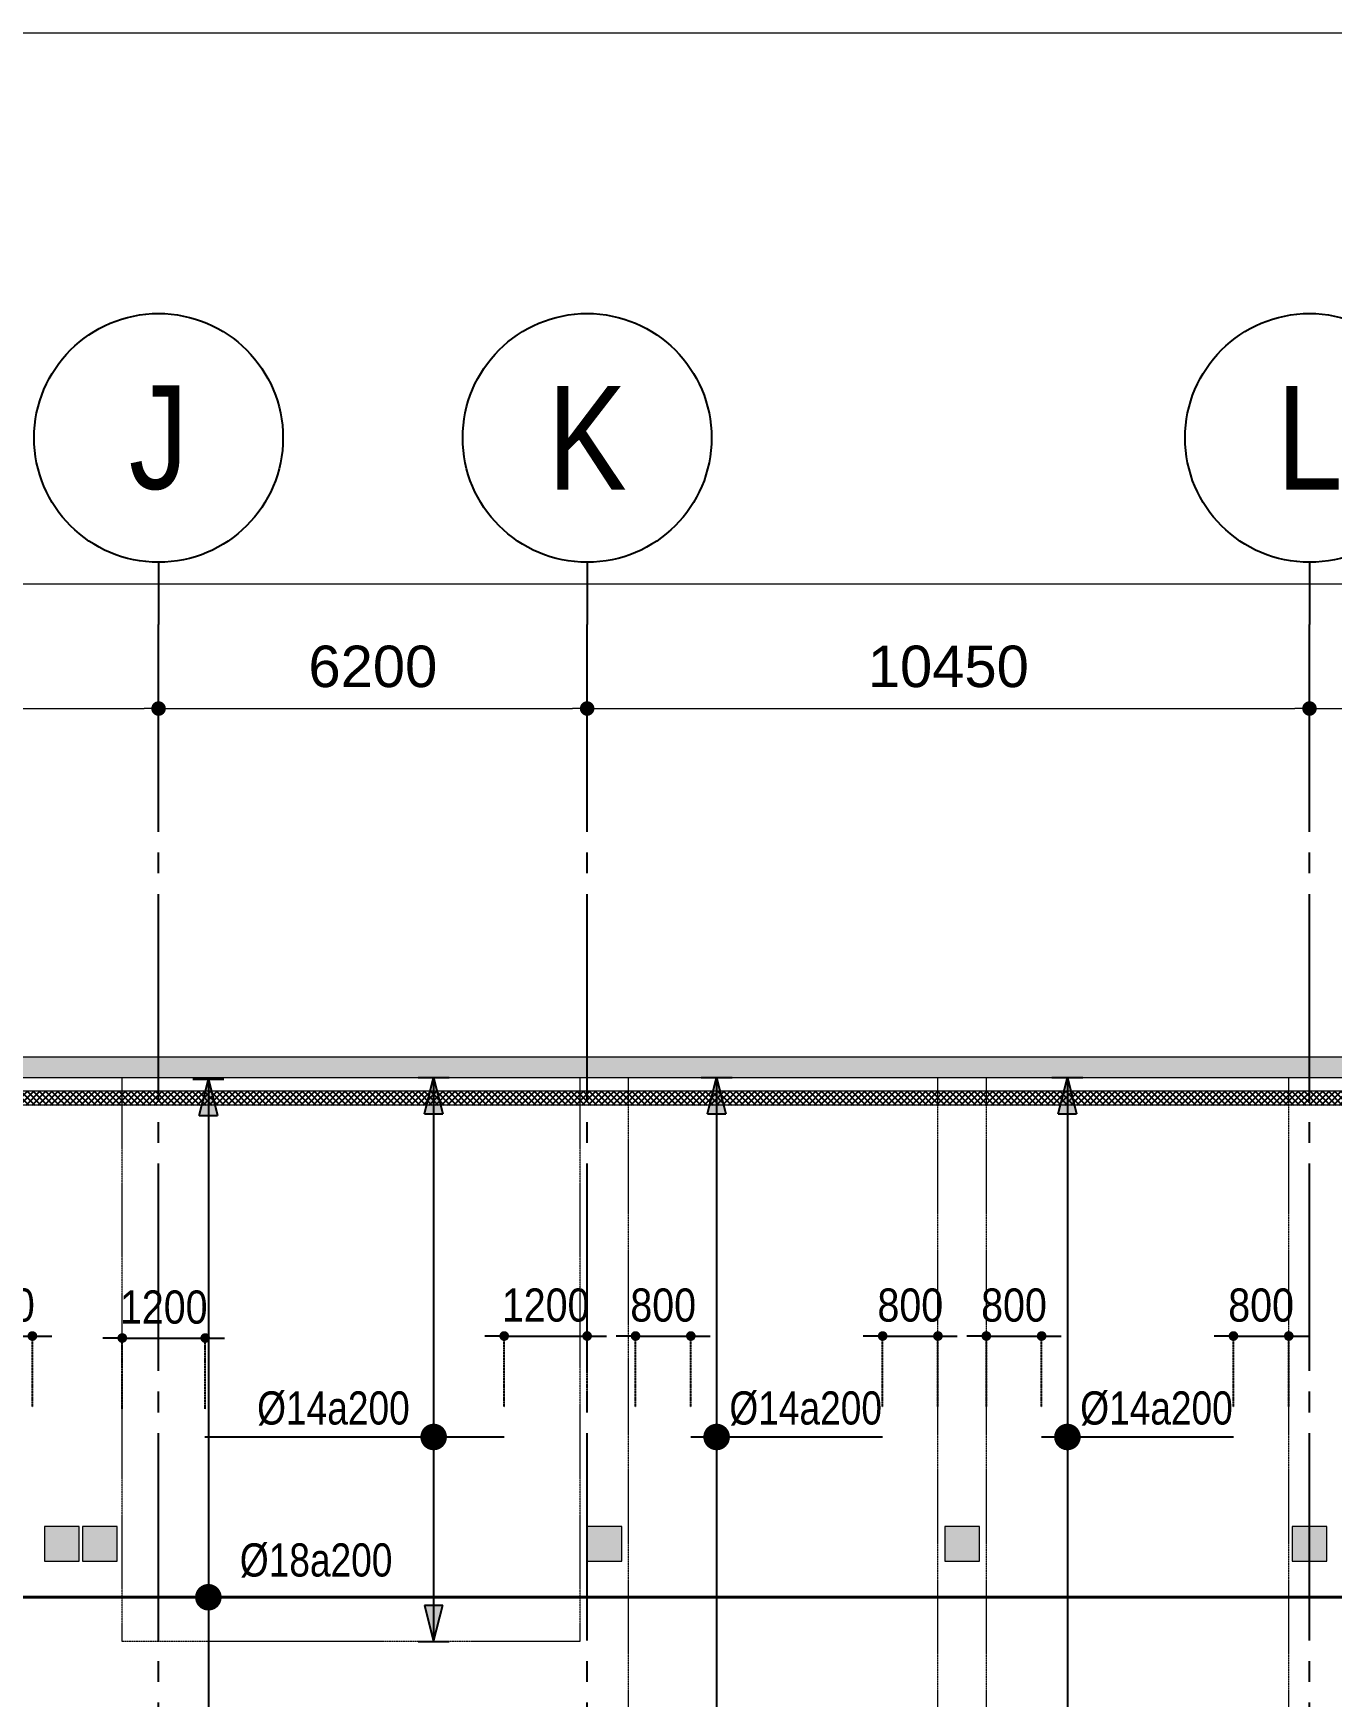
# Model space of a CAD drawing. Header units: millimetres. Extents: x -3819597 to -2591384, y 582389 to 820195.
# Drawn here: x -3020418 to -3001635, y 764120 to 788189 of the extents above; entities that cross this region are included whole.
import ezdxf
from ezdxf.enums import TextEntityAlignment as Align

# ---------------------------------------------------------------- set-up
doc = ezdxf.new("R2010")
doc.units = ezdxf.units.MM
doc.header["$MEASUREMENT"] = 0
for name, pattern in [('CENTER', [2, 1.25, -0.25, 0.25, -0.25]), ('CHG_XX_Cot_Ham 2$0$MB_Luoi truc$0$HTT Hidden 21', [3, 2, -1]), ('CHG_XX_Damsan_Ham 2$0$CHG_XX_Damsan_Ham 2$0$HIDDEN', [0.375, 0.25, -0.125]), ('CHG_XX_Luoi truc$0$MB_Luoi truc$0$Center101', [13, 10, -1, 1, -1]), ('DOT2', [0.125, 0, -0.125]), ('HIDDEN', [0.375, 0.25, -0.125])]:
    doc.linetypes.add(name, pattern=pattern)
doc.layers.get('0').update_dxf_attribs({"lineweight": 9})
doc.layers.get('Defpoints').update_dxf_attribs({"color": 10, "lineweight": 0})
for name, color, linetype in [('02HN. TEXT B', 1, 'Continuous'), ('08HN. SSS X', 6, 'Continuous'), ('12HN. GRID', 1, 'CENTER'), ('CHG_XX_Luoi truc$0$Grid', 34, 'Continuous'), ('CHG_XX_Luoi truc$0$Grid Line', 8, 'CHG_XX_Luoi truc$0$MB_Luoi truc$0$Center101'), ('dim', 51, 'Continuous')]:
    doc.layers.add(name, color=color, linetype=linetype)
for name, color, linetype, lineweight in [('CHG_XX_Cot_Ham 2$0$MB_Luoi truc$0$Dim 300', 1, 'Continuous', 5), ('CHG_XX_Cot_Ham 2$0$NS-Pier-H2', 150, 'Continuous', 13), ("CHG_XX_Damsan_Ham 2$0$CHG_XX_Damsan_Ham 2$0$'S_General_Hidden_1 Thin", 1, 'CHG_XX_Damsan_Ham 2$0$CHG_XX_Damsan_Ham 2$0$HIDDEN', 18), ('CHG_XX_Damsan_Ham 2$0$CHG_XX_Damsan_Ham 2$0$CHG_XX_Damsan_Ham 2$0$HATCH', 154, 'Continuous', 9), ('CHG_XX_Damsan_Ham 2$0$CHG_XX_Damsan_Ham 2$0$CHG_XX_Damsan_Ham 2$0$Start net bao', 3, 'Continuous', 18), ('CHG_XX_Damsan_Ham 2$0$CHG_XX_Damsan_Ham 2$0$DBAO', 3, 'Continuous', 13), ('CHG_XX_Damsan_Ham 2$0$CHG_XX_Damsan_Ham 2$0$DTE-MEP-H-SLAB TEXT', 3, 'Continuous', 0), ('CHG_XX_Damsan_Ham 2$0$CHG_XX_Damsan_Ham 2$0$HATCH', 154, 'Continuous', 9), ('CHG_XX_Damsan_Ham 2$0$CHG_XX_Damsan_Ham 2$0$Start hatch', 8, 'Continuous', 25), ('CHG_XX_Damsan_Ham 2$0$CHG_XX_Damsan_Ham 2$0$Start net bao', 3, 'Continuous', 18), ('CHG_XX_Damsan_Ham 2$0$HATCH', 57, 'Continuous', 9), ('thep chay suot', 5, 'HIDDEN', 40)]:
    doc.layers.add(name, color=color, linetype=linetype, lineweight=lineweight)
for name, color, linetype, lineweight, plot in [('CHG_XX_Cot_Ham 2$0$NS-Column-H2', 90, 'Continuous', 13, False), ('CHG_XX_Cot_Ham 2$0$NS-Column-H2 @ 1', 90, 'Continuous', 13, False), ('CHG_XX_Cot_Ham 2$0$NS-Column-H2 @ 150', 90, 'Continuous', 13, False)]:
    doc.layers.add(name, color=color, linetype=linetype, lineweight=lineweight, plot=plot)
doc.styles.add('[HN042014]STYLE', font='arial.ttf', dxfattribs={"width": 0.8})
doc.styles.add('CHG_XX_Cot_Ham 2$0$MB_Luoi truc$0$Arial_C', font='arial.ttf')
doc.styles.add('CHG_XX_Luoi truc$0$MB_Luoi truc$0$Grid A-F$0$VNI-HelveCB', font='VHELVCB_0.TTF')
doc.styles.add('MB_Luoi truc$0$Arial_C', font='arial.ttf', dxfattribs={"width": 0.85})
doc.dimstyles.new('200', dxfattribs={"dimscale": 200, "dimtxt": 2.4, "dimasz": 0.7, "dimexe": 0.0003, "dimexo": 0, "dimgap": 1, "dimtad": 1, "dimdec": 0, "dimzin": 12, "dimdsep": 46, "dimtxsty": 'MB_Luoi truc$0$Arial_C', "dimblk": 'MB_Luoi truc$0$_Dot', "dimcen": 0.5, "dimclrd": 256, "dimclre": 8, "dimclrt": 1, "dimadec": 0, "dimazin": 0, "dimtfac": 1, "dimtdec": 0, "dimtix": 1, "dimtmove": 2, "dimatfit": 3, "dimldrblk": 'MB_Luoi truc$0$HTT Arrow 30', "dimfxl": 1, "dimtolj": 1, "dimtzin": 0, "dimlwe": -1, "dimarcsym": 0})
doc.dimstyles.new('CHG_XX_Cot_Ham 2$0$MB_Luoi truc$0$Dim 300 (A1-A2)', dxfattribs={"dimscale": 300, "dimtxt": 2, "dimasz": 0.7, "dimexe": 0, "dimexo": 1, "dimgap": 1, "dimtad": 1, "dimdec": 0, "dimzin": 12, "dimdsep": 46, "dimtxsty": 'CHG_XX_Cot_Ham 2$0$MB_Luoi truc$0$Arial_C', "dimblk": 'CHG_XX_Cot_Ham 2$0$MB_Luoi truc$0$_Dot', "dimcen": 1, "dimclrd": 256, "dimclre": 256, "dimclrt": 3, "dimadec": 0, "dimazin": 0, "dimtfac": 1, "dimtdec": 0, "dimtix": 1, "dimtmove": 2, "dimatfit": 3, "dimldrblk": 'CHG_XX_Cot_Ham 2$0$MB_Luoi truc$0$HTT Arrow 30', "dimfxl": 1, "dimtolj": 1, "dimtzin": 0, "dimarcsym": 0})
pattern_1 = [(45, (-2489668.38, 817754.12), (-88.3883476, 88.3883476), [])]

# ---------------------------------------------------------------- blocks, each defined once
blk = doc.blocks.new('*U45')
at = {"layer": '12HN. GRID', "linetype": 'Continuous'}
h = blk.add_hatch(color=256, dxfattribs=at)
h.dxf.hatch_style = 1
h.paths.add_polyline_path([(-44, 1558.3), (44, 1558.3), (0, 1734.3)])
h = blk.add_hatch(color=256, dxfattribs=at)
h.dxf.hatch_style = 1
h.paths.add_polyline_path([(0, -986.4), (44, -810.4), (-44, -810.4)])
at = {"layer": '08HN. SSS X', "linetype": 'ByBlock', "ltscale": 10}
for p, q in [((-1102.7, 0), (340.1, 0)), ((-1102.7, 0), (-1102.7, 0)), ((340.1, 0), (340.1, 0))]:
    blk.add_line(p, q, dxfattribs=at)
at = {"layer": '12HN. GRID', "linetype": 'Continuous'}
for p, q in [((-75, 1734.3), (75, 1734.3)), ((-44, 1558.3), (0, 1734.3)), ((0, 1734.3), (0, -986.4)), ((0, 1734.3), (44, 1558.3)), ((-44, 1558.3), (44, 1558.3)), ((-44, -810.4), (44, -810.4)), ((-44, -810.4), (0, -986.4)), ((0, -986.4), (44, -810.4)), ((-75, -986.4), (75, -986.4))]:
    blk.add_line(p, q, dxfattribs=at)
at = {"layer": '12HN. GRID', "linetype": 'Continuous', "const_width": 64, "flags": 128}
blk.add_lwpolyline([(-32, 0, 1), (32, 0, 1)], format="xyb", close=True, dxfattribs=at)
at = {"layer": '02HN. TEXT B', "linetype": 'ByBlock', "style": '[HN042014]STYLE', "width": 0.8, "flags": 8}
blk.add_attdef('0', text='', height=160, dxfattribs=at).set_placement((1102.5, 160), align=Align.MIDDLE_CENTER)
blk.add_attdef('1', text='', height=160, dxfattribs=at).set_placement((-851.1, 140), align=Align.MIDDLE_LEFT)
at = {"layer": 'Defpoints', "color": 9, "linetype": 'ByBlock', "style": '[HN042014]STYLE', "width": 0.8, "flags": 9}
for tag, p in [('2', (672.6, 1039.5)), ('3', (672.6, 634.7)), ('4', (672.6, 229.9)), ('5', (672.6, -160.5))]:
    blk.add_attdef(tag, text='', height=250, dxfattribs=at).set_placement(p, align=Align.MIDDLE_CENTER)
blk = doc.blocks.new('*U46')
at = {"layer": '12HN. GRID', "linetype": 'Continuous'}
h = blk.add_hatch(color=256, dxfattribs=at)
h.dxf.hatch_style = 1
h.paths.add_polyline_path([(-44, 1558.3), (44, 1558.3), (0, 1734.3)])
h = blk.add_hatch(color=256, dxfattribs=at)
h.dxf.hatch_style = 1
h.paths.add_polyline_path([(0, -1532.5), (44, -1356.5), (-44, -1356.5)])
at = {"layer": '08HN. SSS X', "linetype": 'ByBlock', "ltscale": 10}
for p, q in [((-124.3, 0), (800.6, 0)), ((-124.3, 0), (-124.3, 0)), ((800.6, 0), (800.6, 0))]:
    blk.add_line(p, q, dxfattribs=at)
at = {"layer": '12HN. GRID', "linetype": 'Continuous'}
for p, q in [((-75, 1734.3), (75, 1734.3)), ((-44, 1558.3), (0, 1734.3)), ((0, 1734.3), (0, -1532.5)), ((0, 1734.3), (44, 1558.3)), ((-44, 1558.3), (44, 1558.3)), ((-44, -1356.5), (44, -1356.5)), ((-44, -1356.5), (0, -1532.5)), ((0, -1532.5), (44, -1356.5)), ((-75, -1532.5), (75, -1532.5))]:
    blk.add_line(p, q, dxfattribs=at)
at = {"layer": '12HN. GRID', "linetype": 'Continuous', "const_width": 64, "flags": 128}
blk.add_lwpolyline([(-32, 0, 1), (32, 0, 1)], format="xyb", close=True, dxfattribs=at)
at = {"layer": '02HN. TEXT B', "linetype": 'ByBlock', "style": '[HN042014]STYLE', "width": 0.8, "flags": 8}
blk.add_attdef('0', text='', height=160, dxfattribs=at).set_placement((1102.5, 160), align=Align.MIDDLE_CENTER)
blk.add_attdef('1', text='', height=160, dxfattribs=at).set_placement((61.7, 140), align=Align.MIDDLE_LEFT)
at = {"layer": 'Defpoints', "color": 9, "linetype": 'ByBlock', "style": '[HN042014]STYLE', "width": 0.8, "flags": 9}
for tag, p in [('2', (1608.1, 1039.5)), ('3', (1608.1, 634.7)), ('4', (1608.1, 229.9)), ('5', (1608.1, -160.5))]:
    blk.add_attdef(tag, text='', height=250, dxfattribs=at).set_placement(p, align=Align.MIDDLE_CENTER)
blk = doc.blocks.new('*U47')
at = {"layer": '12HN. GRID', "linetype": 'Continuous'}
h = blk.add_hatch(color=256, dxfattribs=at)
h.dxf.hatch_style = 1
h.paths.add_polyline_path([(-44, 1558.3), (44, 1558.3), (0, 1734.3)])
h = blk.add_hatch(color=256, dxfattribs=at)
h.dxf.hatch_style = 1
h.paths.add_polyline_path([(0, -1532.4), (44, -1356.4), (-44, -1356.4)])
at = {"layer": '08HN. SSS X', "linetype": 'ByBlock', "ltscale": 10}
for p, q in [((-124.3, 0), (800.7, 0)), ((-124.3, 0), (-124.3, 0)), ((800.7, 0), (800.7, 0))]:
    blk.add_line(p, q, dxfattribs=at)
at = {"layer": '12HN. GRID', "linetype": 'Continuous'}
for p, q in [((-75, 1734.3), (75, 1734.3)), ((-44, 1558.3), (0, 1734.3)), ((0, 1734.3), (0, -1532.4)), ((0, 1734.3), (44, 1558.3)), ((-44, 1558.3), (44, 1558.3)), ((-44, -1356.4), (44, -1356.4)), ((-44, -1356.4), (0, -1532.4)), ((0, -1532.4), (44, -1356.4)), ((-75, -1532.4), (75, -1532.4))]:
    blk.add_line(p, q, dxfattribs=at)
at = {"layer": '12HN. GRID', "linetype": 'Continuous', "const_width": 64, "flags": 128}
blk.add_lwpolyline([(-32, 0, 1), (32, 0, 1)], format="xyb", close=True, dxfattribs=at)
at = {"layer": '02HN. TEXT B', "linetype": 'ByBlock', "style": '[HN042014]STYLE', "width": 0.8, "flags": 8}
blk.add_attdef('0', text='', height=160, dxfattribs=at).set_placement((1102.5, 160), align=Align.MIDDLE_CENTER)
blk.add_attdef('1', text='', height=160, dxfattribs=at).set_placement((61.7, 140), align=Align.MIDDLE_LEFT)
at = {"layer": 'Defpoints', "color": 9, "linetype": 'ByBlock', "style": '[HN042014]STYLE', "width": 0.8, "flags": 9}
for tag, p in [('2', (1608.1, 1039.5)), ('3', (1608.1, 634.7)), ('4', (1608.1, 229.9)), ('5', (1608.1, -160.5))]:
    blk.add_attdef(tag, text='', height=250, dxfattribs=at).set_placement(p, align=Align.MIDDLE_CENTER)
blk = doc.blocks.new('MB_Luoi truc$0$_Dot')
at = {"color": 0, "linetype": 'ByBlock', "lineweight": -2}
blk.add_line((-0.5, 0), (-1, 0), dxfattribs=at)
at = {"color": 0, "linetype": 'ByBlock', "const_width": 0.5}
blk.add_lwpolyline([(-0.25, 0, 1), (0.25, 0, 1)], format="xyb", close=True, dxfattribs=at)
blk = doc.blocks.new('*D52')
at = {"layer": 'Defpoints', "color": 0, "transparency": 16777216}
for p in [(-3020431, 769339), (-3021631, 768311), (-3020431, 768311)]:
    blk.add_point(p, dxfattribs=at)
at = {"layer": 'dim', "lineweight": -2, "transparency": 16777216}
for p, q in [((-3021771, 769339), (-3021911, 769339)), ((-3021631, 769339), (-3020431, 769339)), ((-3020291, 769339), (-3020151, 769339))]:
    blk.add_line(p, q, dxfattribs=at)
at = {"layer": 'dim', "color": 8, "linetype": 'DOT2', "transparency": 16777216}
for p, q in [((-3021631, 768311), (-3021631, 769339)), ((-3020431, 768311), (-3020431, 769339))]:
    blk.add_line(p, q, dxfattribs=at)
at = {"layer": 'dim', "lineweight": -2, "transparency": 16777216, "xscale": 140, "yscale": 140, "zscale": 140}
blk.add_blockref('MB_Luoi truc$0$_Dot', (-3021631, 769339), dxfattribs=at)
at = {"layer": 'dim', "lineweight": -2, "transparency": 16777216, "xscale": 140, "yscale": 140, "zscale": 140, "rotation": 180}
blk.add_blockref('MB_Luoi truc$0$_Dot', (-3020431, 769339), dxfattribs=at)
at = {"layer": 'dim', "color": 1, "transparency": 16777216, "insert": (-3021031, 769784), "char_height": 480, "attachment_point": 5, "style": 'MB_Luoi truc$0$Arial_C'}
blk.add_mtext('\\A1;1200', dxfattribs=at)
blk = doc.blocks.new('MB_Luoi truc$0$HTT Arrow 30')
blk.add_hatch(color=256).paths.add_polyline_path([(-2.5, 0.375), (-2.5, -0.375), (0, 0)])
at = {"color": 0, "linetype": 'ByBlock', "lineweight": -2}
for p, q in [((0, 0), (-2.5, 0.375)), ((-2.5, -0.375), (-2.5, 0.375)), ((0, 0), (-2.5, -0.375))]:
    blk.add_line(p, q, dxfattribs=at)
blk = doc.blocks.new('*D53')
at = {"layer": 'Defpoints', "color": 0, "transparency": 16777216}
for p in [(-3017931, 769310), (-3019131, 768282), (-3017931, 768282)]:
    blk.add_point(p, dxfattribs=at)
at = {"layer": 'dim', "lineweight": -2, "transparency": 16777216}
for p, q in [((-3019271, 769310), (-3019411, 769310)), ((-3019131, 769310), (-3017931, 769310)), ((-3017791, 769310), (-3017651, 769310))]:
    blk.add_line(p, q, dxfattribs=at)
at = {"layer": 'dim', "color": 8, "linetype": 'DOT2', "transparency": 16777216}
for p, q in [((-3019131, 768282), (-3019131, 769310)), ((-3017931, 768282), (-3017931, 769310))]:
    blk.add_line(p, q, dxfattribs=at)
at = {"layer": 'dim', "lineweight": -2, "transparency": 16777216, "xscale": 140, "yscale": 140, "zscale": 140}
blk.add_blockref('MB_Luoi truc$0$_Dot', (-3019131, 769310), dxfattribs=at)
at = {"layer": 'dim', "lineweight": -2, "transparency": 16777216, "xscale": 140, "yscale": 140, "zscale": 140, "rotation": 180}
blk.add_blockref('MB_Luoi truc$0$_Dot', (-3017931, 769310), dxfattribs=at)
at = {"layer": 'dim', "color": 1, "transparency": 16777216, "insert": (-3018531, 769755), "char_height": 480, "attachment_point": 5, "style": 'MB_Luoi truc$0$Arial_C'}
blk.add_mtext('\\A1;1200', dxfattribs=at)
blk = doc.blocks.new('*D54')
at = {"layer": 'Defpoints', "color": 0, "transparency": 16777216}
for p in [(-3012406, 769339), (-3013606, 768311), (-3012406, 768311)]:
    blk.add_point(p, dxfattribs=at)
at = {"layer": 'dim', "lineweight": -2, "transparency": 16777216}
for p, q in [((-3013746, 769339), (-3013886, 769339)), ((-3013606, 769339), (-3012406, 769339)), ((-3012266, 769339), (-3012126, 769339))]:
    blk.add_line(p, q, dxfattribs=at)
at = {"layer": 'dim', "color": 8, "linetype": 'DOT2', "transparency": 16777216}
for p, q in [((-3013606, 768311), (-3013606, 769339)), ((-3012406, 768311), (-3012406, 769339))]:
    blk.add_line(p, q, dxfattribs=at)
at = {"layer": 'dim', "lineweight": -2, "transparency": 16777216, "xscale": 140, "yscale": 140, "zscale": 140}
blk.add_blockref('MB_Luoi truc$0$_Dot', (-3013606, 769339), dxfattribs=at)
at = {"layer": 'dim', "lineweight": -2, "transparency": 16777216, "xscale": 140, "yscale": 140, "zscale": 140, "rotation": 180}
blk.add_blockref('MB_Luoi truc$0$_Dot', (-3012406, 769339), dxfattribs=at)
at = {"layer": 'dim', "color": 1, "transparency": 16777216, "insert": (-3013006, 769784), "char_height": 480, "attachment_point": 5, "style": 'MB_Luoi truc$0$Arial_C'}
blk.add_mtext('\\A1;1200', dxfattribs=at)
blk = doc.blocks.new('*D55')
at = {"layer": 'Defpoints', "color": 0, "transparency": 16777216}
for p in [(-3010906, 769339), (-3011706, 768311), (-3010906, 768311)]:
    blk.add_point(p, dxfattribs=at)
at = {"layer": 'dim', "lineweight": -2, "transparency": 16777216}
for p, q in [((-3011846, 769339), (-3011986, 769339)), ((-3011706, 769339), (-3010906, 769339)), ((-3010766, 769339), (-3010626, 769339))]:
    blk.add_line(p, q, dxfattribs=at)
at = {"layer": 'dim', "color": 8, "linetype": 'DOT2', "transparency": 16777216}
for p, q in [((-3011706, 768311), (-3011706, 769339)), ((-3010906, 768311), (-3010906, 769339))]:
    blk.add_line(p, q, dxfattribs=at)
at = {"layer": 'dim', "lineweight": -2, "transparency": 16777216, "xscale": 140, "yscale": 140, "zscale": 140}
blk.add_blockref('MB_Luoi truc$0$_Dot', (-3011706, 769339), dxfattribs=at)
at = {"layer": 'dim', "lineweight": -2, "transparency": 16777216, "xscale": 140, "yscale": 140, "zscale": 140, "rotation": 180}
blk.add_blockref('MB_Luoi truc$0$_Dot', (-3010906, 769339), dxfattribs=at)
at = {"layer": 'dim', "color": 1, "transparency": 16777216, "insert": (-3011306, 769784), "char_height": 480, "attachment_point": 5, "style": 'MB_Luoi truc$0$Arial_C'}
blk.add_mtext('\\A1;800', dxfattribs=at)
blk = doc.blocks.new('*D56')
at = {"layer": 'Defpoints', "color": 0, "transparency": 16777216}
for p in [(-3007331, 769339), (-3008131, 768311), (-3007331, 768311)]:
    blk.add_point(p, dxfattribs=at)
at = {"layer": 'dim', "lineweight": -2, "transparency": 16777216}
for p, q in [((-3008271, 769339), (-3008411, 769339)), ((-3008131, 769339), (-3007331, 769339)), ((-3007191, 769339), (-3007051, 769339))]:
    blk.add_line(p, q, dxfattribs=at)
at = {"layer": 'dim', "color": 8, "linetype": 'DOT2', "transparency": 16777216}
for p, q in [((-3008131, 768311), (-3008131, 769339)), ((-3007331, 768311), (-3007331, 769339))]:
    blk.add_line(p, q, dxfattribs=at)
at = {"layer": 'dim', "lineweight": -2, "transparency": 16777216, "xscale": 140, "yscale": 140, "zscale": 140}
blk.add_blockref('MB_Luoi truc$0$_Dot', (-3008131, 769339), dxfattribs=at)
at = {"layer": 'dim', "lineweight": -2, "transparency": 16777216, "xscale": 140, "yscale": 140, "zscale": 140, "rotation": 180}
blk.add_blockref('MB_Luoi truc$0$_Dot', (-3007331, 769339), dxfattribs=at)
at = {"layer": 'dim', "color": 1, "transparency": 16777216, "insert": (-3007731, 769784), "char_height": 480, "attachment_point": 5, "style": 'MB_Luoi truc$0$Arial_C'}
blk.add_mtext('\\A1;800', dxfattribs=at)
blk = doc.blocks.new('*D57')
at = {"layer": 'Defpoints', "color": 0, "transparency": 16777216}
for p in [(-3005831, 769339), (-3006631, 768311), (-3005831, 768311)]:
    blk.add_point(p, dxfattribs=at)
at = {"layer": 'dim', "lineweight": -2, "transparency": 16777216}
for p, q in [((-3006771, 769339), (-3006911, 769339)), ((-3006631, 769339), (-3005831, 769339)), ((-3005691, 769339), (-3005551, 769339))]:
    blk.add_line(p, q, dxfattribs=at)
at = {"layer": 'dim', "color": 8, "linetype": 'DOT2', "transparency": 16777216}
for p, q in [((-3006631, 768311), (-3006631, 769339)), ((-3005831, 768311), (-3005831, 769339))]:
    blk.add_line(p, q, dxfattribs=at)
at = {"layer": 'dim', "lineweight": -2, "transparency": 16777216, "xscale": 140, "yscale": 140, "zscale": 140}
blk.add_blockref('MB_Luoi truc$0$_Dot', (-3006631, 769339), dxfattribs=at)
at = {"layer": 'dim', "lineweight": -2, "transparency": 16777216, "xscale": 140, "yscale": 140, "zscale": 140, "rotation": 180}
blk.add_blockref('MB_Luoi truc$0$_Dot', (-3005831, 769339), dxfattribs=at)
at = {"layer": 'dim', "color": 1, "transparency": 16777216, "insert": (-3006231, 769784), "char_height": 480, "attachment_point": 5, "style": 'MB_Luoi truc$0$Arial_C'}
blk.add_mtext('\\A1;800', dxfattribs=at)
blk = doc.blocks.new('*D58')
at = {"layer": 'Defpoints', "color": 0, "transparency": 16777216}
for p in [(-3002256, 769339), (-3003056, 768311), (-3002256, 768311)]:
    blk.add_point(p, dxfattribs=at)
at = {"layer": 'dim', "lineweight": -2, "transparency": 16777216}
for p, q in [((-3003196, 769339), (-3003336, 769339)), ((-3003056, 769339), (-3002256, 769339)), ((-3002116, 769339), (-3001976, 769339))]:
    blk.add_line(p, q, dxfattribs=at)
at = {"layer": 'dim', "color": 8, "linetype": 'DOT2', "transparency": 16777216}
for p, q in [((-3003056, 768311), (-3003056, 769339)), ((-3002256, 768311), (-3002256, 769339))]:
    blk.add_line(p, q, dxfattribs=at)
at = {"layer": 'dim', "lineweight": -2, "transparency": 16777216, "xscale": 140, "yscale": 140, "zscale": 140}
blk.add_blockref('MB_Luoi truc$0$_Dot', (-3003056, 769339), dxfattribs=at)
at = {"layer": 'dim', "lineweight": -2, "transparency": 16777216, "xscale": 140, "yscale": 140, "zscale": 140, "rotation": 180}
blk.add_blockref('MB_Luoi truc$0$_Dot', (-3002256, 769339), dxfattribs=at)
at = {"layer": 'dim', "color": 1, "transparency": 16777216, "insert": (-3002656, 769784), "char_height": 480, "attachment_point": 5, "style": 'MB_Luoi truc$0$Arial_C'}
blk.add_mtext('\\A1;800', dxfattribs=at)
blk = doc.blocks.new('CHG_XX_Cot_Ham 2$0$MB_Luoi truc$0$_Dot')
at = {"color": 0, "linetype": 'ByBlock', "lineweight": -2}
blk.add_line((-0.5, 0), (-1, 0), dxfattribs=at)
at = {"color": 0, "linetype": 'ByBlock', "const_width": 0.5}
blk.add_lwpolyline([(-0.25, 0, 1), (0.25, 0, 1)], format="xyb", close=True, dxfattribs=at)
blk = doc.blocks.new('*D993')
at = {"layer": 'CHG_XX_Cot_Ham 2$0$MB_Luoi truc$0$Dim 300', "lineweight": -2, "transparency": 16777216}
for p, q in [((61150, 166908), (61150, 168437)), ((61360, 168437), (70440, 168437)), ((70650, 166908), (70650, 168437))]:
    blk.add_line(p, q, dxfattribs=at)
at = {"layer": 'Defpoints', "color": 0, "transparency": 16777216}
for p in [(70650, 168437), (61150, 166608), (70650, 166608)]:
    blk.add_point(p, dxfattribs=at)
at = {"layer": 'CHG_XX_Cot_Ham 2$0$MB_Luoi truc$0$Dim 300', "lineweight": -2, "transparency": 16777216, "xscale": 210, "yscale": 210, "zscale": 210, "rotation": 180}
blk.add_blockref('CHG_XX_Cot_Ham 2$0$MB_Luoi truc$0$_Dot', (61150, 168437), dxfattribs=at)
at = {"layer": 'CHG_XX_Cot_Ham 2$0$MB_Luoi truc$0$Dim 300', "lineweight": -2, "transparency": 16777216, "xscale": 210, "yscale": 210, "zscale": 210}
blk.add_blockref('CHG_XX_Cot_Ham 2$0$MB_Luoi truc$0$_Dot', (70650, 168437), dxfattribs=at)
at = {"layer": 'CHG_XX_Cot_Ham 2$0$MB_Luoi truc$0$Dim 300', "color": 3, "transparency": 16777216, "insert": (65900, 169043), "char_height": 600, "attachment_point": 5, "style": 'CHG_XX_Cot_Ham 2$0$MB_Luoi truc$0$Arial_C'}
blk.add_mtext('\\A1;9500', dxfattribs=at)
blk = doc.blocks.new('CHG_XX_Cot_Ham 2$0$MB_Luoi truc$0$HTT Arrow 30')
blk.add_hatch(color=256).paths.add_polyline_path([(-2.5, 0.375), (-2.5, -0.375), (0, 0)])
at = {"color": 0, "linetype": 'ByBlock', "lineweight": -2}
for p, q in [((0, 0), (-2.5, 0.375)), ((-2.5, -0.375), (-2.5, 0.375)), ((0, 0), (-2.5, -0.375))]:
    blk.add_line(p, q, dxfattribs=at)
blk = doc.blocks.new('*D994')
at = {"layer": 'CHG_XX_Cot_Ham 2$0$MB_Luoi truc$0$Dim 300', "lineweight": -2, "transparency": 16777216}
for p, q in [((70650, 166908), (70650, 168437)), ((70860, 168437), (76640, 168437)), ((76850, 166908), (76850, 168437))]:
    blk.add_line(p, q, dxfattribs=at)
at = {"layer": 'Defpoints', "color": 0, "transparency": 16777216}
for p in [(76850, 168437), (70650, 166608), (76850, 166608)]:
    blk.add_point(p, dxfattribs=at)
at = {"layer": 'CHG_XX_Cot_Ham 2$0$MB_Luoi truc$0$Dim 300', "lineweight": -2, "transparency": 16777216, "xscale": 210, "yscale": 210, "zscale": 210, "rotation": 180}
blk.add_blockref('CHG_XX_Cot_Ham 2$0$MB_Luoi truc$0$_Dot', (70650, 168437), dxfattribs=at)
at = {"layer": 'CHG_XX_Cot_Ham 2$0$MB_Luoi truc$0$Dim 300', "lineweight": -2, "transparency": 16777216, "xscale": 210, "yscale": 210, "zscale": 210}
blk.add_blockref('CHG_XX_Cot_Ham 2$0$MB_Luoi truc$0$_Dot', (76850, 168437), dxfattribs=at)
at = {"layer": 'CHG_XX_Cot_Ham 2$0$MB_Luoi truc$0$Dim 300', "color": 3, "transparency": 16777216, "insert": (73750, 169043), "char_height": 600, "attachment_point": 5, "style": 'CHG_XX_Cot_Ham 2$0$MB_Luoi truc$0$Arial_C'}
blk.add_mtext('\\A1;6200', dxfattribs=at)
blk = doc.blocks.new('*D995')
at = {"layer": 'CHG_XX_Cot_Ham 2$0$MB_Luoi truc$0$Dim 300', "lineweight": -2, "transparency": 16777216}
for p, q in [((76850, 166908), (76850, 168437)), ((77060, 168437), (87090, 168437)), ((87300, 166908), (87300, 168437))]:
    blk.add_line(p, q, dxfattribs=at)
at = {"layer": 'Defpoints', "color": 0, "transparency": 16777216}
for p in [(87300, 168437), (76850, 166608), (87300, 166608)]:
    blk.add_point(p, dxfattribs=at)
at = {"layer": 'CHG_XX_Cot_Ham 2$0$MB_Luoi truc$0$Dim 300', "lineweight": -2, "transparency": 16777216, "xscale": 210, "yscale": 210, "zscale": 210, "rotation": 180}
blk.add_blockref('CHG_XX_Cot_Ham 2$0$MB_Luoi truc$0$_Dot', (76850, 168437), dxfattribs=at)
at = {"layer": 'CHG_XX_Cot_Ham 2$0$MB_Luoi truc$0$Dim 300', "lineweight": -2, "transparency": 16777216, "xscale": 210, "yscale": 210, "zscale": 210}
blk.add_blockref('CHG_XX_Cot_Ham 2$0$MB_Luoi truc$0$_Dot', (87300, 168437), dxfattribs=at)
at = {"layer": 'CHG_XX_Cot_Ham 2$0$MB_Luoi truc$0$Dim 300', "color": 3, "transparency": 16777216, "insert": (82075, 169043), "char_height": 600, "attachment_point": 5, "style": 'CHG_XX_Cot_Ham 2$0$MB_Luoi truc$0$Arial_C'}
blk.add_mtext('\\A1;10450', dxfattribs=at)
blk = doc.blocks.new('*D996')
at = {"layer": 'CHG_XX_Cot_Ham 2$0$MB_Luoi truc$0$Dim 300', "lineweight": -2, "transparency": 16777216}
for p, q in [((87300, 166908), (87300, 168437)), ((87510, 168437), (99340, 168437)), ((99550, 166908), (99550, 168437))]:
    blk.add_line(p, q, dxfattribs=at)
at = {"layer": 'Defpoints', "color": 0, "transparency": 16777216}
for p in [(99550, 168437), (87300, 166608), (99550, 166608)]:
    blk.add_point(p, dxfattribs=at)
at = {"layer": 'CHG_XX_Cot_Ham 2$0$MB_Luoi truc$0$Dim 300', "lineweight": -2, "transparency": 16777216, "xscale": 210, "yscale": 210, "zscale": 210, "rotation": 180}
blk.add_blockref('CHG_XX_Cot_Ham 2$0$MB_Luoi truc$0$_Dot', (87300, 168437), dxfattribs=at)
at = {"layer": 'CHG_XX_Cot_Ham 2$0$MB_Luoi truc$0$Dim 300', "lineweight": -2, "transparency": 16777216, "xscale": 210, "yscale": 210, "zscale": 210}
blk.add_blockref('CHG_XX_Cot_Ham 2$0$MB_Luoi truc$0$_Dot', (99550, 168437), dxfattribs=at)
at = {"layer": 'CHG_XX_Cot_Ham 2$0$MB_Luoi truc$0$Dim 300', "color": 3, "transparency": 16777216, "insert": (93425, 169043), "char_height": 600, "attachment_point": 5, "style": 'CHG_XX_Cot_Ham 2$0$MB_Luoi truc$0$Arial_C'}
blk.add_mtext('\\A1;12250', dxfattribs=at)
blk = doc.blocks.new('*D998')
at = {"layer": 'CHG_XX_Cot_Ham 2$0$MB_Luoi truc$0$Dim 300', "lineweight": -2, "transparency": 16777216}
for p, q in [((-10900, 166908), (-10900, 170237)), ((105840, 170237), (-10690, 170237)), ((106050, 166908), (106050, 170237))]:
    blk.add_line(p, q, dxfattribs=at)
at = {"layer": 'Defpoints', "color": 0, "transparency": 16777216}
for p in [(-10900, 170237), (-10900, 166608), (106050, 166608)]:
    blk.add_point(p, dxfattribs=at)
at = {"layer": 'CHG_XX_Cot_Ham 2$0$MB_Luoi truc$0$Dim 300', "lineweight": -2, "transparency": 16777216, "xscale": 210, "yscale": 210, "zscale": 210, "rotation": 180}
blk.add_blockref('CHG_XX_Cot_Ham 2$0$MB_Luoi truc$0$_Dot', (-10900, 170237), dxfattribs=at)
at = {"layer": 'CHG_XX_Cot_Ham 2$0$MB_Luoi truc$0$Dim 300', "lineweight": -2, "transparency": 16777216, "xscale": 210, "yscale": 210, "zscale": 210}
blk.add_blockref('CHG_XX_Cot_Ham 2$0$MB_Luoi truc$0$_Dot', (106050, 170237), dxfattribs=at)
at = {"layer": 'CHG_XX_Cot_Ham 2$0$MB_Luoi truc$0$Dim 300', "color": 3, "transparency": 16777216, "insert": (47575, 170843), "char_height": 600, "attachment_point": 5, "style": 'CHG_XX_Cot_Ham 2$0$MB_Luoi truc$0$Arial_C'}
blk.add_mtext('\\A1;116950', dxfattribs=at)
blk = doc.blocks.new('*U1037')
at = {"layer": 'CHG_XX_Cot_Ham 2$0$NS-Column-H2 @ 1'}
h = blk.add_hatch(color=256, dxfattribs=at)
h.dxf.hatch_style = 1
h.paths.add_polyline_path([(-250, -250), (-250, 250), (250, 250), (250, -250)])
at = {"layer": 'CHG_XX_Cot_Ham 2$0$NS-Column-H2 @ 150'}
h = blk.add_hatch(color=256, dxfattribs=at)
h.dxf.hatch_style = 1
h.paths.add_polyline_path([(-250, -250), (-250, 250), (250, 250), (250, -250)])
blk = doc.blocks.new('CHG_XX_Cot_Ham 2$0$500x500')
at = {"layer": 'CHG_XX_Cot_Ham 2$0$NS-Column-H2'}
blk.add_lwpolyline([(250, -250), (250, 250), (-250, 250), (-250, -250)], close=True, dxfattribs=at)
blk.add_blockref('*U1037', (0, 0), dxfattribs=at)
blk = doc.blocks.new('*U1029')
at = {"layer": 'CHG_XX_Luoi truc$0$Grid', "lineweight": -2}
blk.add_line((0, 611), (0, 608), dxfattribs=at)
blk.add_circle((0, 617), 6, dxfattribs=at)
at = {"layer": 'CHG_XX_Luoi truc$0$Grid Line'}
blk.add_line((0, 0), (0, 608), dxfattribs=at)
at = {"layer": 'CHG_XX_Luoi truc$0$Grid', "lineweight": -2, "style": 'CHG_XX_Luoi truc$0$MB_Luoi truc$0$Grid A-F$0$VNI-HelveCB'}
for tag, p in [('GRIDSUB', (0, 617)), ('GRID', (0, -9))]:
    blk.add_attdef(tag, text='', height=5, dxfattribs=at).set_placement(p, align=Align.MIDDLE)
blk = doc.blocks.new('CHG_XX_Luoi truc')
at = {"layer": 'CHG_XX_Luoi truc$0$Grid'}
ref = blk.add_blockref('*U1029', (70650, -12747), dxfattribs=dict(at, xscale=300, yscale=300, zscale=300))
ref.add_attrib('GRIDSUB', 'J', dxfattribs={"lineweight": -2, "height": 1500, "style": 'CHG_XX_Luoi truc$0$MB_Luoi truc$0$Grid A-F$0$VNI-HelveCB'}).set_placement((70650, 172353), align=Align.MIDDLE)
ref = blk.add_blockref('*U1029', (76850, -12747), dxfattribs=dict(at, xscale=300, yscale=300, zscale=300))
ref.add_attrib('GRIDSUB', 'K', dxfattribs={"lineweight": -2, "height": 1500, "style": 'CHG_XX_Luoi truc$0$MB_Luoi truc$0$Grid A-F$0$VNI-HelveCB'}).set_placement((76850, 172353), align=Align.MIDDLE)
ref = blk.add_blockref('*U1029', (87300, -12747), dxfattribs=dict(at, xscale=300, yscale=300, zscale=300))
ref.add_attrib('GRIDSUB', 'L', dxfattribs={"lineweight": -2, "height": 1500, "style": 'CHG_XX_Luoi truc$0$MB_Luoi truc$0$Grid A-F$0$VNI-HelveCB'}).set_placement((87300, 172353), align=Align.MIDDLE)
blk = doc.blocks.new('CHG_XX_Damsan_Ham 2$0$CHG_XX_Damsan_Ham 2$0$sdfsgdh')
at = {"layer": 'CHG_XX_Damsan_Ham 2$0$CHG_XX_Damsan_Ham 2$0$Start hatch', "ltscale": 0.5}
h = blk.add_hatch(dxfattribs=at)
h.set_pattern_fill('ANSI37', color=256, scale=500)
h.set_pattern_definition([(45, (273994.73, -7150), (-44.194174, 44.194174), []), (135, (273994.73, -7150), (-44.194174, -44.194174), [])])
h.paths.add_polyline_path([(102202, 2000), (75028, 2000), (75028, 400), (72228, 400), (72228, 1800), (72628, 1800), (72628, 2000), (45037, 2000), (45037, 400), (42237, 400), (42237, 1800), (42637, 1800), (42637, 2000), (42037, 2000), (42037, 1800), (42037, 200), (45237, 200), (45237, 1800), (72028, 1800), (72028, 200), (75228, 200), (75228, 1800), (102002, 1800), (102202, 1800)])
at = {"layer": 'CHG_XX_Damsan_Ham 2$0$CHG_XX_Damsan_Ham 2$0$DTE-MEP-H-SLAB TEXT', "color": 2, "ltscale": 0.5, "flags": 128}
for points in [[(102202, -403), (102202, 2000), (75028, 2000), (75028, 400)], [(102002, -603), (102002, 1800), (75228, 1800), (75228, 200)]]:
    blk.add_lwpolyline(points, dxfattribs=at)
blk = doc.blocks.new('*U829')
at = {"layer": '12HN. GRID', "linetype": 'Continuous'}
h = blk.add_hatch(color=256, dxfattribs=at)
h.dxf.hatch_style = 1
h.paths.add_polyline_path([(-44, 2323), (44, 2323), (0, 2499)])
for p, q in [((-75, 2499), (75, 2499)), ((-44, 2323), (0, 2499)), ((0, 2499), (0, -1100.5)), ((0, 2499), (44, 2323)), ((-44, 2323), (44, 2323))]:
    blk.add_line(p, q, dxfattribs=at)
at = {"layer": '12HN. GRID', "linetype": 'Continuous', "const_width": 64, "flags": 128}
blk.add_lwpolyline([(-32, 0, 1), (32, 0, 1)], format="xyb", close=True, dxfattribs=at)
at = {"layer": 'thep chay suot', "linetype": 'HIDDEN', "ltscale": 10}
blk.add_line((-27401.3, 0), (11521.4, 0), dxfattribs=at)
at = {"layer": '02HN. TEXT B', "linetype": 'ByBlock', "style": '[HN042014]STYLE', "width": 0.8, "flags": 8}
blk.add_attdef('0', text='', height=160, dxfattribs=at).set_placement((-351.3, 260), align=Align.MIDDLE_CENTER)
blk.add_attdef('1', text='', height=160, dxfattribs=at).set_placement((151.8, 180), align=Align.MIDDLE_LEFT)
at = {"layer": 'Defpoints', "color": 9, "linetype": 'ByBlock', "style": '[HN042014]STYLE', "width": 0.8, "flags": 9}
for tag, p in [('2', (-12025.5, -1275.1)), ('3', (-12025.5, -1679.8)), ('4', (-12025.5, -2084.6)), ('5', (-12025.5, -2475.1))]:
    blk.add_attdef(tag, text='', height=250, dxfattribs=at).set_placement(p, align=Align.MIDDLE_CENTER)
blk = doc.blocks.new('CHG_XX_Cot_Ham 2')
at = {"layer": 'CHG_XX_Cot_Ham 2$0$NS-Pier-H2'}
h = blk.add_hatch(color=256, dxfattribs=at)
h.dxf.hatch_style = 1
h.paths.add_polyline_path([(99639.2, 163400), (-10900, 163400), (-10900, 85450), (-300, 85450), (-300, 84050), (32350, 84050), (32350, -9000), (103575.5, -9000), (106050, -6022), (106050, 158254.3)])
h.paths.add_polyline_path([(99533.7, 163100), (105750, 158110.4), (105750, 90450), (105650, 90450), (105750, 90450), (105750, 13850), (105750, 13722.3), (105750, -5913.6), (103434.7, -8700), (93599.8, -8700), (93299.8, -8700), (32650, -8700), (32650, 84350), (0, 84350), (0, 85750), (-10600, 85750), (-10600, 163100), (93600, 163100)], flags=16)
for p, q in [((-10900, 163400), (99639.2, 163400)), ((-10600, 163100), (99533.7, 163100))]:
    blk.add_line(p, q, dxfattribs=at)
at = {"layer": 'CHG_XX_Cot_Ham 2$0$NS-Pier-H2', "linetype": 'CHG_XX_Cot_Ham 2$0$MB_Luoi truc$0$HTT Hidden 21'}
blk.add_lwpolyline([(99639.2, 163400), (106050, 158254.3), (106050, -6022), (103575.5, -9000), (32350, -9000), (32350, 84050), (-300, 84050), (-300, 85450), (-10900, 85450), (-10900, 163400)], close=True, dxfattribs=at)
at = {"layer": 'CHG_XX_Cot_Ham 2$0$NS-Column-H2'}
for p in [(69250, 156350), (69800, 156350), (77100, 156350), (82275, 156350), (87300, 156350)]:
    blk.add_blockref('CHG_XX_Cot_Ham 2$0$500x500', p, dxfattribs=at)
at = {"layer": 'CHG_XX_Cot_Ham 2$0$NS-Pier-H2'}
blk.add_blockref('CHG_XX_Luoi truc', (0, 0), dxfattribs=at)
at = {"layer": 'CHG_XX_Cot_Ham 2$0$MB_Luoi truc$0$Dim 300'}
for base, p1, p2, picture, middle in [((-10900, 170237), (106050, 166608.3), (-10900, 166608.3), '*D998', (47575, 170843.4)), ((70650, 168437), (61150, 166608.3), (70650, 166608.3), '*D993', (65900, 169043.4)), ((76850, 168437), (70650, 166608.3), (76850, 166608.3), '*D994', (73750, 169043.4)), ((87300, 168437), (76850, 166608.3), (87300, 166608.3), '*D995', (82075, 169043.4)), ((99550, 168437), (87300, 166608.3), (99550, 166608.3), '*D996', (93425, 169043.4))]:
    dim = blk.add_linear_dim(base=base, p1=p1, p2=p2, dimstyle='CHG_XX_Cot_Ham 2$0$MB_Luoi truc$0$Dim 300 (A1-A2)', dxfattribs=at)
    dim.commit()
    dim.dimension.update_dxf_attribs({"geometry": picture, "text_midpoint": middle})
blk = doc.blocks.new('CHG_XX_Damsan_Ham 2', base_point=(3089256, -609981))
at = {"layer": 'CHG_XX_Damsan_Ham 2$0$CHG_XX_Damsan_Ham 2$0$CHG_XX_Damsan_Ham 2$0$HATCH'}
h = blk.add_hatch(dxfattribs=at)
h.set_pattern_fill('ANSI31', color=256, scale=1000)
h.set_pattern_definition(pattern_1)
h.paths.add_polyline_path([(87700, 162897), (87300, 162897), (87300, 162698), (87700, 162698)])
h.paths.add_polyline_path([(87300, 162897), (87000, 162897), (87000, 162698), (87300, 162698)])
at = {"layer": 'CHG_XX_Damsan_Ham 2$0$CHG_XX_Damsan_Ham 2$0$HATCH'}
h = blk.add_hatch(dxfattribs=at)
h.set_pattern_fill('ANSI31', color=256, scale=1000)
h.set_pattern_definition(pattern_1)
h.paths.add_polyline_path([(87700, 162897), (87300, 162897), (87300, 162698), (87700, 162698)])
h.paths.add_polyline_path([(87300, 162897), (87000, 162897), (87000, 162698), (87300, 162698)])
at = {"layer": "CHG_XX_Damsan_Ham 2$0$CHG_XX_Damsan_Ham 2$0$'S_General_Hidden_1 Thin", "ltscale": 10}
for p, q in [((70125, 154938), (70125, 163100)), ((76750, 154938), (76750, 163100)), ((77450, 153300), (77450, 163100)), ((81925, 153300), (81925, 163100)), ((82625, 153300), (82625, 163100)), ((87000, 153300), (87000, 163100)), ((76750, 154938), (70125, 154938))]:
    blk.add_line(p, q, dxfattribs=at)
at = {"layer": 'CHG_XX_Damsan_Ham 2$0$CHG_XX_Damsan_Ham 2$0$CHG_XX_Damsan_Ham 2$0$Start net bao'}
for points in [[(-10900, 163400), (99639, 163400), (106050, 158250), (106050, -6022), (103576, -9000), (32350, -9000), (32350, 84050), (-300, 84050)], [(-10600, 85750), (-10600, 163100), (99534, 163100), (105750, 158106), (105750, 128050)]]:
    blk.add_lwpolyline(points, dxfattribs=at)
at = {"layer": 'CHG_XX_Damsan_Ham 2$0$CHG_XX_Damsan_Ham 2$0$Start net bao'}
for points in [[(-10900, 163400), (99639, 163400), (106050, 158250), (106050, -6022), (103576, -9000), (32350, -9000), (32350, 84050), (-300, 84050)], [(-10600, 85750), (-10600, 163100), (99534, 163100), (105750, 158106), (105750, 128050)]]:
    blk.add_lwpolyline(points, dxfattribs=at)
at = {"layer": 'CHG_XX_Damsan_Ham 2$0$CHG_XX_Damsan_Ham 2$0$DBAO'}
blk.add_blockref('CHG_XX_Cot_Ham 2', (0, 0), dxfattribs=at)
at = {"layer": 'CHG_XX_Damsan_Ham 2$0$CHG_XX_Damsan_Ham 2$0$DTE-MEP-H-SLAB TEXT'}
blk.add_blockref('CHG_XX_Damsan_Ham 2$0$CHG_XX_Damsan_Ham 2$0$sdfsgdh', (-10700, 160900), dxfattribs=at)
at = {"layer": 'CHG_XX_Damsan_Ham 2$0$HATCH'}
blk.add_blockref('CHG_XX_Cot_Ham 2', (0, 0), dxfattribs=at)

msp = doc.modelspace()

# ---------------------------------------------------------------- linework, layer by layer
at = {"layer": 'Defpoints', "color": 4, "ltscale": 1500}
msp.add_lwpolyline([(-2914133.2, 788188.7), (-3160358.2, 788188.7), (-3160358.2, 582388.7), (-2914133.2, 582388.7)], close=True, dxfattribs=at)

# ---------------------------------------------------------------- block references
at = {"layer": '08HN. SSS X', "linetype": 'Continuous'}
ref = msp.add_blockref('*U45', (-3014626.4, 767878.2), dxfattribs=dict(at, xscale=3, yscale=3, zscale=3))
ref.add_attrib('1', '%%c14a200', dxfattribs={"layer": '02HN. TEXT B', "linetype": 'ByBlock', "height": 480, "style": '[HN042014]STYLE', "width": 0.8}).set_placement((-3017179.6, 768298.2), align=Align.MIDDLE_LEFT)
ref = msp.add_blockref('*U46', (-3010532.9, 767878.2), dxfattribs=dict(at, xscale=3, yscale=3, zscale=3))
ref.add_attrib('1', '%%c14a200', dxfattribs={"layer": '02HN. TEXT B', "linetype": 'ByBlock', "height": 480, "style": '[HN042014]STYLE', "width": 0.8}).set_placement((-3010347.9, 768298.2), align=Align.MIDDLE_LEFT)
ref = msp.add_blockref('*U47', (-3005458, 767878.1), dxfattribs=dict(at, xscale=3, yscale=3, zscale=3))
ref.add_attrib('1', '%%c14a200', dxfattribs={"layer": '02HN. TEXT B', "linetype": 'ByBlock', "height": 480, "style": '[HN042014]STYLE', "width": 0.8}).set_placement((-3005273, 768298.1), align=Align.MIDDLE_LEFT)
at = {"layer": 'dim', "ltscale": 1500}
msp.add_blockref('CHG_XX_Damsan_Ham 2', (0, 0), dxfattribs=at)
at = {"layer": 'thep chay suot'}
ref = msp.add_blockref('*U829', (-3017885.6, 765559.1), dxfattribs=dict(at, xscale=3, yscale=3, zscale=3))
ref.add_attrib('1', '%%c18a200', dxfattribs={"layer": '02HN. TEXT B', "linetype": 'ByBlock', "height": 480, "style": '[HN042014]STYLE', "width": 0.8}).set_placement((-3017430.2, 766099.1), align=Align.MIDDLE_LEFT)

# ---------------------------------------------------------------- dimensions: what is measured, and where the dimension line sits
at = {"layer": 'dim'}
for base, p1, p2, picture, middle in [((-3020430.9, 769339), (-3021630.9, 768311.3), (-3020430.9, 768311.3), '*D52', (-3021030.9, 769784.1)), ((-3017930.9, 769310.2), (-3019130.9, 768282.5), (-3017930.9, 768282.5), '*D53', (-3018530.9, 769755.3)), ((-3012405.9, 769339), (-3013605.9, 768311.3), (-3012405.9, 768311.3), '*D54', (-3013005.9, 769784.1)), ((-3010905.9, 769339), (-3011705.9, 768311.3), (-3010905.9, 768311.3), '*D55', (-3011305.9, 769784.1)), ((-3007331.1, 769339), (-3008131.1, 768311.3), (-3007331.1, 768311.3), '*D56', (-3007731.1, 769784.1)), ((-3005831.1, 769339), (-3006631.1, 768311.3), (-3005831.1, 768311.3), '*D57', (-3006231.1, 769784.1)), ((-3002255.9, 769339), (-3003055.9, 768311.3), (-3002255.9, 768311.3), '*D58', (-3002655.9, 769784.1))]:
    dim = msp.add_linear_dim(base=base, p1=p1, p2=p2, dimstyle='200', override={"dimlwe": 65535}, dxfattribs=at)
    dim.commit()
    dim.dimension.update_dxf_attribs({"geometry": picture, "text_midpoint": middle})

doc.saveas('drawing.dxf')
